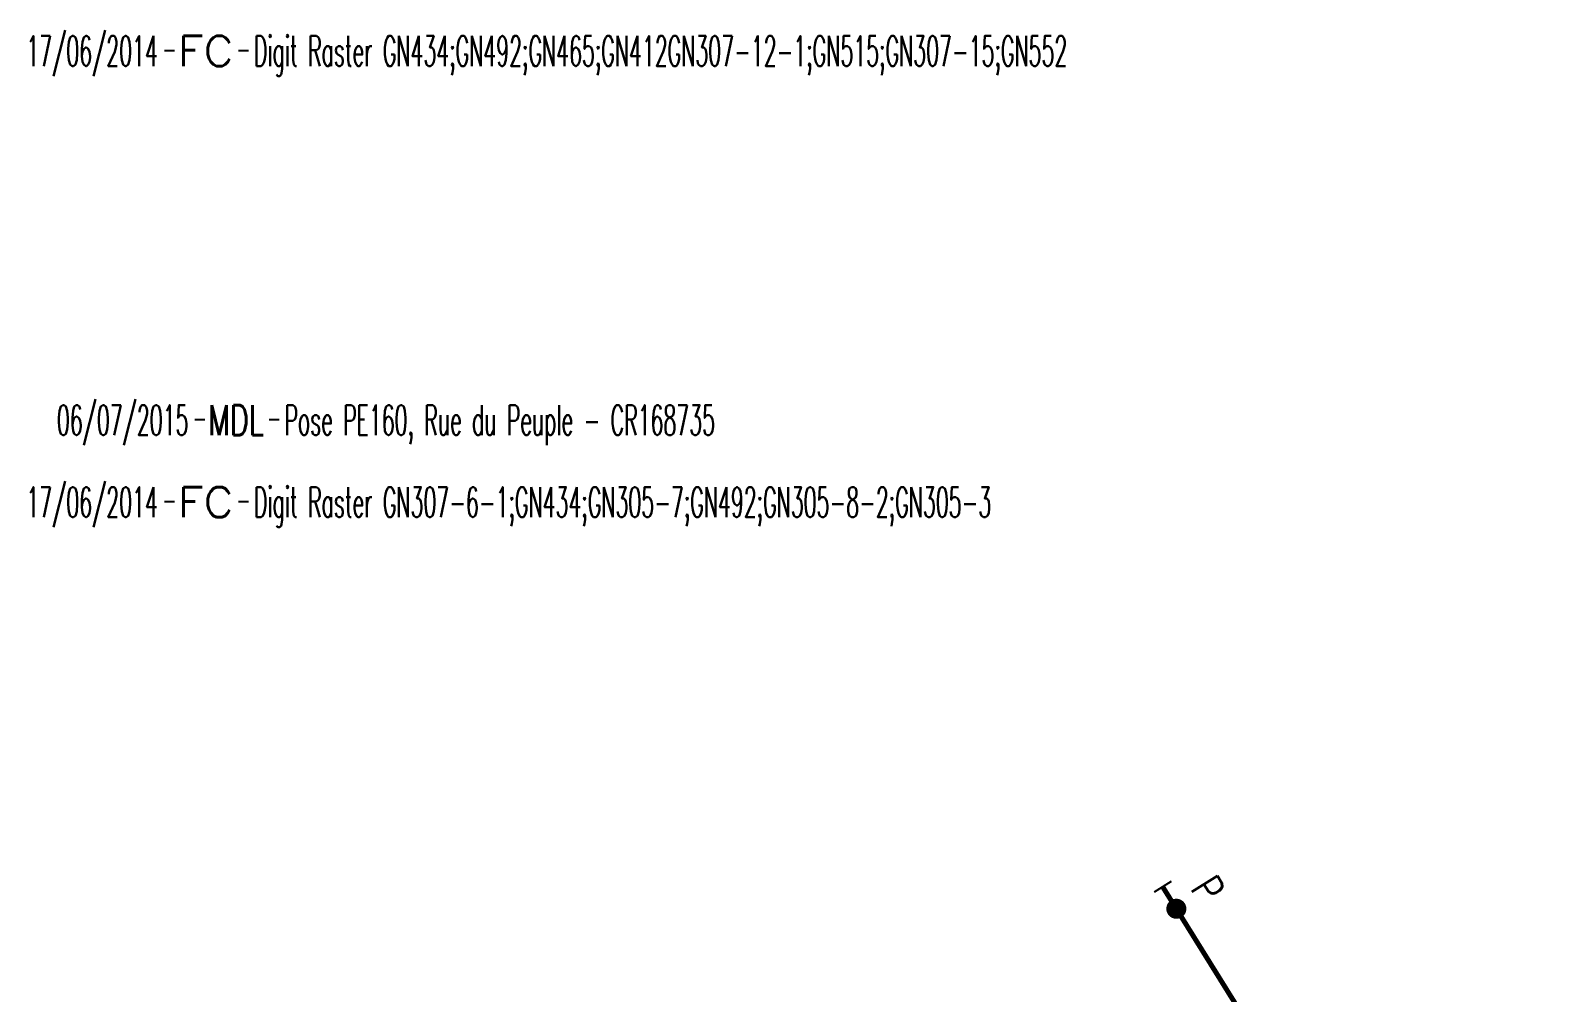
# Model space of a CAD drawing. Header units: millimetres. Extents: x 107995 to 109002, y 120994 to 122000.
# Drawn here: x 108560.9 to 108636.3, y 121213.8 to 121261.8 of the extents above; entities that cross this region are included whole.
import ezdxf
from ezdxf.enums import TextEntityAlignment as Align

# ---------------------------------------------------------------- set-up
doc = ezdxf.new("R2010")
doc.units = ezdxf.units.MM
doc.linetypes.add('L_25_PE', pattern=[2000, 1000, 1000])
doc.layers.get('0').update_dxf_attribs({"linetype": 'CONTINUOUS'})
for name, color, linetype in [('L_150', 1, 'CONTINUOUS'), ('L_300', 7, 'CONTINUOUS'), ('L_340', 7, 'CONTINUOUS'), ('L_910', 7, 'CONTINUOUS')]:
    doc.layers.add(name, color=color, linetype=linetype)
doc.styles.add('G_ROMANS', font='ROMANS.SHX', dxfattribs={"width": 0.75})
doc.styles.get("Standard").update_dxf_attribs({"font": 'romans.shx', "width": 0.85})

# ---------------------------------------------------------------- blocks, each defined once
blk = doc.blocks.new('GIS_MODF')
at = {"color": 0, "linetype": 'Continuous', "flags": 128}
for points in [[(-2.176, -0.014), (-1.676, -0.014)], [(1.519, -0.014), (2.019, -0.014)]]:
    blk.add_lwpolyline(points, dxfattribs=at)
at = {"color": 0, "linetype": 'Continuous', "width": 0.5}
blk.add_attdef('DATE', text='', height=1.5, dxfattribs=at).set_placement((-2.502, -0.798), align=Align.RIGHT)
at = {"color": 0, "linetype": 'Continuous', "width": 1.771291}
blk.add_attdef('USER', text='', height=1.5, dxfattribs=at).set_placement((-1.507, -0.798), (1.276, -0.798), align=Align.FIT)
at = {"color": 0, "linetype": 'Continuous', "width": 0.5}
blk.add_attdef('DESC', (2.289, -0.798), '', height=1.5, dxfattribs=at)
blk = doc.blocks.new('L_340_07')
at = {"color": 0, "linetype": 'Continuous', "const_width": 0.25, "flags": 128}
blk.add_lwpolyline([(0, 0), (1.25, 0)], dxfattribs=at)
at = {"color": 0, "linetype": 'Continuous', "flags": 128}
blk.add_lwpolyline([(1.25, -0.5), (1.25, 0.5)], dxfattribs=at)
at = {"color": 0, "linetype": 'Continuous', "style": 'G_ROMANS', "width": 0.75, "flags": 3}
for tag, p in [('DEF_LEG', (0.723, -3.465)), ('DEF_COUP', (0.723, -5.965)), ('DEF_TYPE', (0.723, -8.465))]:
    blk.add_attdef(tag, text='', height=1.2, dxfattribs=at).set_placement(p, align=Align.MIDDLE)
blk = doc.blocks.new('L_300_12')
at = {"color": 0, "linetype": 'Continuous', "const_width": 0.497, "flags": 128}
blk.add_lwpolyline([(-0.21, 0, 1), (0.293, 0, 1)], format="xyb", close=True, dxfattribs=at)
at = {"color": 0, "linetype": 'Continuous', "style": 'G_ROMANS', "width": 0.75}
blk.add_text('P', height=1.5, dxfattribs=at).set_placement((0.042, 1.853), align=Align.MIDDLE)
at = {"color": 0, "linetype": 'Continuous', "style": 'G_ROMANS', "width": 0.75, "flags": 3}
for tag, p in [('DEF_LEG', (0, -10)), ('DEF_COUP', (0, -12.5)), ('DEF_TYPE', (0, -15))]:
    blk.add_attdef(tag, text='', height=1.2, dxfattribs=at).set_placement(p, align=Align.MIDDLE)

msp = doc.modelspace()

# ---------------------------------------------------------------- linework, layer by layer
at = {"layer": 'L_150', "linetype": 'L_25_PE', "const_width": 0.25, "flags": 128}
msp.add_lwpolyline([(108636.205, 121188.938), (108629.881, 121198.863), (108618.249, 121217.575)], dxfattribs=at)

# ---------------------------------------------------------------- block references
at = {"layer": 'L_300', "rotation": 301.8654689096728}
msp.add_blockref('L_300_12', (108617.986, 121217.998), dxfattribs=at)
at = {"layer": 'L_340', "rotation": 121.865468909991}
msp.add_blockref('L_340_07', (108617.986, 121217.998), dxfattribs=at)
at = {"layer": 'L_910'}
ref = msp.add_blockref('GIS_MODF', (108569.716, 121260.798), dxfattribs=at)
ref.add_attrib('DATE', '17/06/2014', dxfattribs={"layer": '0', "color": 0, "linetype": 'Continuous', "height": 1.5, "width": 0.5}).set_placement((108567.214, 121260), align=Align.RIGHT)
ref.add_attrib('USER', 'FC', dxfattribs={"layer": '0', "color": 0, "linetype": 'Continuous', "height": 1.5, "width": 1.082456}).set_placement((108568.209, 121260), (108570.993, 121260), align=Align.FIT)
ref.add_attrib('DESC', 'Digit Raster GN434;GN492;GN465;GN412GN307-12-1;GN515;GN307-15;GN552', (108572.005, 121260), dxfattribs={"layer": '0', "color": 0, "linetype": 'Continuous', "height": 1.5, "width": 0.5})
ref = msp.add_blockref('GIS_MODF', (108571.238, 121242.388), dxfattribs=at)
ref.add_attrib('DATE', '06/07/2015', dxfattribs={"layer": '0', "color": 0, "linetype": 'Continuous', "height": 1.5, "width": 0.5}).set_placement((108568.736, 121241.59), align=Align.RIGHT)
ref.add_attrib('USER', 'MDL', dxfattribs={"layer": '0', "color": 0, "linetype": 'Continuous', "height": 1.5, "width": 0.638826}).set_placement((108569.731, 121241.59), (108572.515, 121241.59), align=Align.FIT)
ref.add_attrib('DESC', 'Pose PE160, Rue du Peuple - CR168735', (108573.527, 121241.59), dxfattribs={"layer": '0', "color": 0, "linetype": 'Continuous', "height": 1.5, "width": 0.5})
ref = msp.add_blockref('GIS_MODF', (108569.716, 121238.298), dxfattribs=at)
ref.add_attrib('DATE', '17/06/2014', dxfattribs={"layer": '0', "color": 0, "linetype": 'Continuous', "height": 1.5, "width": 0.5}).set_placement((108567.214, 121237.5), align=Align.RIGHT)
ref.add_attrib('USER', 'FC', dxfattribs={"layer": '0', "color": 0, "linetype": 'Continuous', "height": 1.5, "width": 1.082456}).set_placement((108568.209, 121237.5), (108570.993, 121237.5), align=Align.FIT)
ref.add_attrib('DESC', 'Digit Raster GN307-6-1;GN434;GN305-7;GN492;GN305-8-2;GN305-3', (108572.005, 121237.5), dxfattribs={"layer": '0', "color": 0, "linetype": 'Continuous', "height": 1.5, "width": 0.5})

doc.saveas('drawing.dxf')
